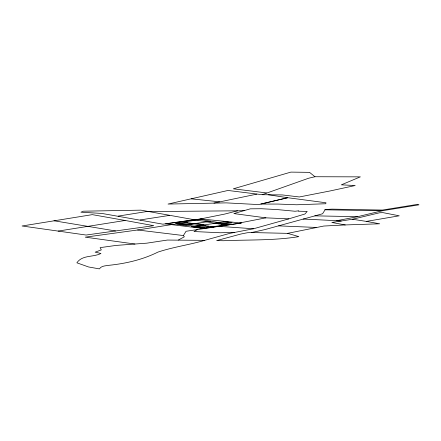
<?xml version="1.0" encoding="UTF-8"?>
<svg xmlns="http://www.w3.org/2000/svg" width="441" height="441" viewBox="0 0 441 441"><rect width="100%" height="100%" fill="white"/><g stroke="black" fill="none" stroke-linecap="round" stroke-linejoin="round"><path stroke-width="0.66" d="M288.822 218.857L265.879 217.848L233.873 213.587L250.339 208.83L261.375 208.731L276.976 209.558L295.001 211.245L298.733 210.831L298.59 211.211L307.195 211.415L304.902 214.017L288.822 218.857L253.509 228.763L229.805 233.355L204.723 240.345L167.371 240.058L146.787 243.167L134.94 244.027L85.273 237.164L137.603 229.993L183.428 235.549L186.041 231.277L241.238 223.025L200.749 218.912L194.79 219.822L140.899 210.148L83.349 211.195L80.918 212.204L101.854 213.438L162.9 224.177L194.238 219.723M325.061 209.806L324.907 209.503L332.018 209.139L382.408 210.065L417.919 204.315L418.95 204.828L382.275 210.754L325.061 209.806L322.614 213.747L265.035 229.563L251.552 232.55L247.362 232.738L240.918 234.011L216.641 240.604L223.482 240.731C248.636 239.639 273.944 240.692 298.833 236.635L287.648 233.355L251.552 232.55M197.822 229.281L193.968 231.531L220.373 232.765L234.673 232.396M178.396 240.014L184.349 236.8L183.428 235.549M262.163 194.696L308.573 178.247L314.968 176.736L360.352 176.863L341.356 184.829L355.214 185.529L330.122 190.947L299.367 196.962L282.372 194.933L262.163 194.696L227.986 190.462L168.01 204.062L226.305 202.877L258.602 204.585L287.78 197.717L325.976 202.772L325.778 203.748L296.534 204.773L278.034 204.056L260.846 204.056L287.78 197.717L268.1 194.729M204.723 240.345C189.288 244.86 173.23 246.999 157.95 252.092C142.355 259.821 125.431 263.663 108.199 265.383C105.063 265.945 101.314 265.846 99.39 268.889L88.564 266.965L76.861 262.808C82.428 254.694 93.161 257.472 100.95 253.465L95.157 252.169L101.309 249.898L100.135 247.633L116.093 245.422L134.94 244.027M244.264 210.638L237.539 210.804L224.833 214.05L200.749 218.912M303.143 219.034L336.764 220.693L357.651 216.674L382.275 210.754M352.447 219.254L379.668 212.749L383.069 212.661L399.248 215.809L366.399 221.399L352.447 219.254L331.83 222.457L345.248 224.938L379.679 223.791L366.399 221.399M213.968 203.081L256.789 194.134M287.648 233.355L323.782 226.04L345.248 224.938M265.879 217.848L239.876 222.914L241.238 223.025L203.262 228.482L165.469 223.901L201.135 218.951M58.195 231.073L125.123 220.461L153.738 225.682L86.067 235.031L22.05 225.99L92.312 214.64L125.123 220.461M118.171 216.107L147.151 211.471M137.603 229.993L171.477 224.629M140.188 219.932L169.46 215.417M187.342 222.622L176.824 224.193L184.195 225.39L196.94 223.504L204.084 224.706L191.411 226.558L201.956 228.267L228.796 224.381L200.738 219.475L175.474 223.267L204.74 227.843M180.529 224.794L191.025 223.234M185.711 224.938L210.781 221.228M214.513 223.179L225.274 221.608L232.148 222.832L221.454 224.381M194.354 226.349L219.254 222.711M194.966 227.137L205.341 225.627M218.003 223.785L228.725 222.225M198.478 227.705L208.83 226.205M171.56 224.64L186.835 222.534L213.571 226.999M237.539 210.804L147.807 211.586M314.846 215.853L357.651 216.674M278.574 225.869L316.164 227.44M218.499 226.31L253.509 228.763M336.764 220.693L341.246 221.035M191.201 198.836L219.557 201.813M266.507 192.915L233.328 188.814L290.889 172.111L309.538 172.354L314.968 176.736M53.995 220.781L115.509 230.946M194.999 219.805L226.145 225.191"/></g></svg>
